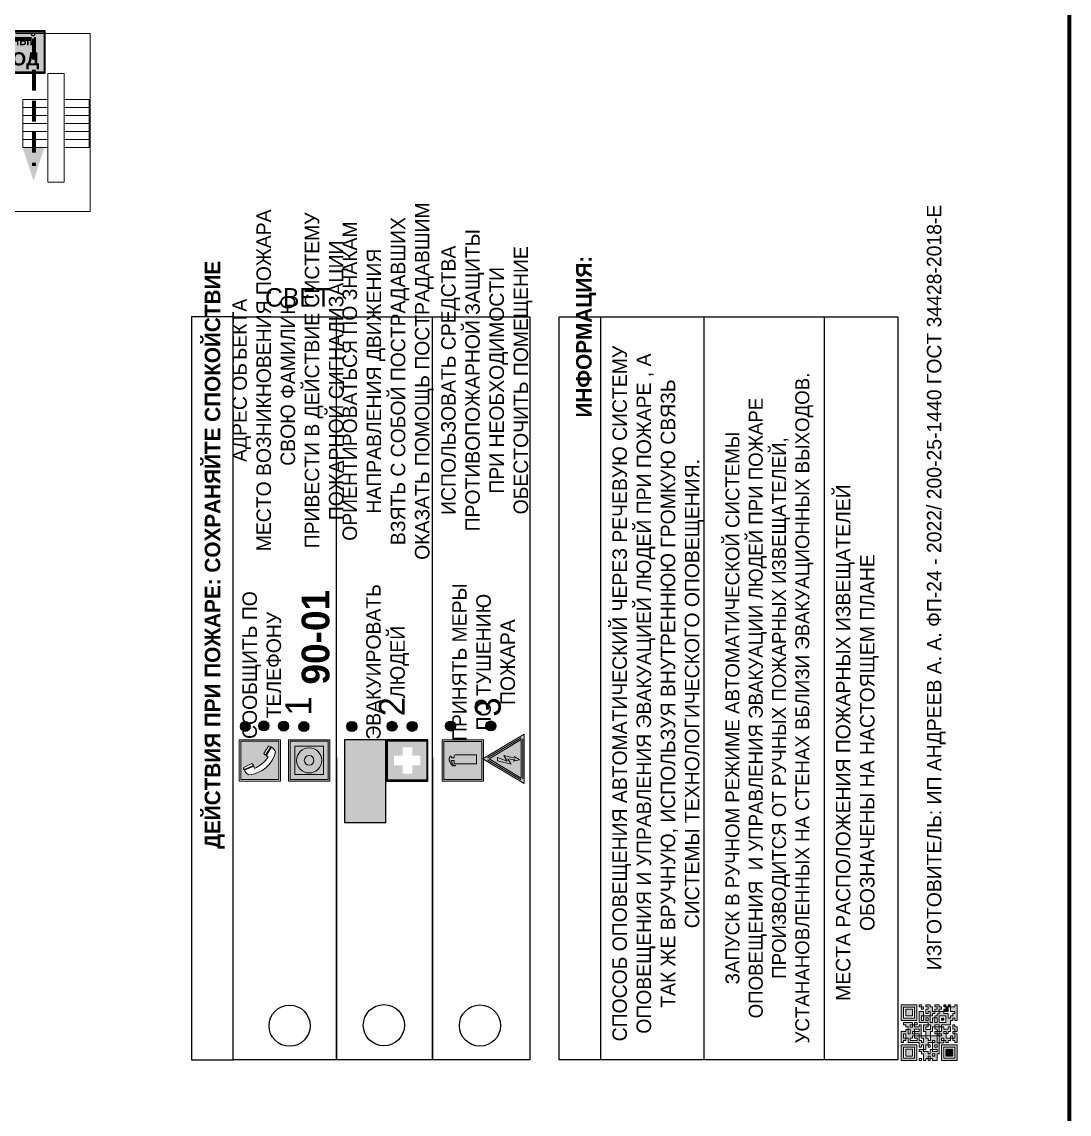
# Model space of a CAD drawing. Header units: millimetres. Extents: x 13114 to 67229, y 22859 to 38520.
# Drawn here: x 22281 to 22483.5, y 31702.8 to 31914.1 of the extents above; entities that cross this region are included whole.
import ezdxf

# ---------------------------------------------------------------- set-up
doc = ezdxf.new("R2010")
doc.units = ezdxf.units.MM
doc.linetypes.add('{ Wide Dash }', pattern=[12, 4, -2, 4, -2])
doc.layers.add('План_Штампы', color=7, linetype='Continuous')
doc.styles.add('обычный', font='arial.ttf')

# ---------------------------------------------------------------- blocks, each defined once
blk = doc.blocks.new('A$C3E6D3DDE')
at = {"lineweight": 5}
h = blk.add_hatch(color=40, dxfattribs=at)
h.paths.add_polyline_path([(24.1, 1.45), (16.46, -11.35), (31.74, -11.35)])
h.paths.add_polyline_path([(24.09, -0.46), (30.03, -10.41), (18.14, -10.41)], flags=16)
h.paths.add_polyline_path([(24.54, -3.08), (23.41, -6.02), (25.13, -5.01), (24.33, -8.5), (24.82, -8.27), (23.79, -9.86), (23.4, -8.04), (23.8, -8.43), (24.04, -6.29), (22.39, -7.25), (23.44, -3.08)], flags=0)
h = blk.add_hatch(color=256, dxfattribs=at)
h.paths.add_polyline_path([(24.37, 0.03, 0.567511), (23.82, 0.03), (17.59, -10.4, 0.582454), (17.86, -10.88), (30.32, -10.88, 0.582149), (30.6, -10.4)])
h.paths.add_polyline_path([(24.09, -0.46), (18.14, -10.41), (30.03, -10.41)], flags=16)
h.paths.add_polyline_path([(24.54, -3.08), (23.41, -6.02), (25.13, -5.01), (24.33, -8.5), (24.82, -8.27), (23.79, -9.86), (23.4, -8.04), (23.8, -8.43), (24.04, -6.29), (22.39, -7.25), (23.44, -3.08)], flags=0)
h = blk.add_hatch(color=40, dxfattribs=at)
h.paths.add_polyline_path([(24.09, -0.46), (18.14, -10.41), (30.03, -10.41)])
h.paths.add_polyline_path([(24.82, -8.27), (23.79, -9.86), (23.4, -8.04), (23.8, -8.43), (24.04, -6.29), (22.39, -7.25), (23.44, -3.08), (24.54, -3.08), (23.41, -6.02), (25.13, -5.01), (24.33, -8.5)], flags=16)
at = {"color": 40, "lineweight": 5}
for p, q in [((16.46, -11.35), (24.1, 1.45)), ((24.1, 1.45), (31.74, -11.35))]:
    blk.add_line(p, q, dxfattribs=at)
at = {"lineweight": 5}
for p, q in [((17.59, -10.4), (23.82, 0.03)), ((24.37, 0.03), (30.6, -10.4)), ((18.14, -10.41), (24.09, -0.46)), ((23.44, -3.08), (22.39, -7.25)), ((23.41, -6.02), (24.54, -3.08)), ((24.54, -3.08), (23.44, -3.08)), ((24.09, -0.46), (30.03, -10.41)), ((22.39, -7.25), (24.04, -6.29)), ((25.13, -5.01), (23.41, -6.02)), ((24.04, -6.29), (23.8, -8.43)), ((24.33, -8.5), (25.13, -5.01)), ((23.8, -8.43), (23.4, -8.04)), ((23.4, -8.04), (23.79, -9.86)), ((23.79, -9.86), (24.82, -8.27)), ((24.82, -8.27), (24.33, -8.5)), ((17.86, -10.88), (30.32, -10.88)), ((18.14, -10.41), (30.03, -10.41))]:
    blk.add_line(p, q, dxfattribs=at)
at = {"color": 50, "lineweight": 5}
blk.add_line((31.74, -11.35), (16.46, -11.35), dxfattribs=at)
blk = doc.blocks.new('A$C456E1F9C')
at = {"lineweight": 5}
h = blk.add_hatch(color=242, dxfattribs=at)
h.paths.add_polyline_path([(0.51, -1.47), (0.51, -13.26), (12.29, -13.26), (12.29, -1.47)])
h.paths.add_polyline_path([(5.42, -4.95, -0.254479), (4.78, -5.4), (3.52, -2.53, -0.209735), (4.23, -2.4)], flags=16)
h.paths.add_polyline_path([(8.53, -8.6), (10.87, -10.17), (10.54, -10.76), (8.03, -9.13, -0.192251)], flags=16)
h.paths.add_polyline_path([(4.61, -5.49, 0.005518), (3.87, -5.72, 0.128647), (7.49, -10.01, 0.00809), (7.83, -9.33), (10.47, -10.97, -0.16736), (8.99, -12.25, -0.327862), (1.95, -3.95, -0.166952), (3.36, -2.62)], flags=16)
at = {"color": 242, "lineweight": 5}
for p, q in [((0, -13.77), (0, -0.97)), ((12.8, -0.97), (0, -0.97)), ((4.61, -5.49), (3.36, -2.62)), ((3.52, -2.53), (4.78, -5.4)), ((4.23, -2.4), (5.42, -4.95)), ((12.8, -13.77), (12.8, -0.97)), ((7.83, -9.33), (10.47, -10.97)), ((8.03, -9.13), (10.54, -10.76)), ((10.81, -10.12), (8.53, -8.6)), ((10.8, -10.3), (10.81, -10.12)), ((10.54, -10.76), (10.8, -10.3)), ((0, -13.77), (12.8, -13.77))]:
    blk.add_line(p, q, dxfattribs=at)
blk.add_lwpolyline([(0.51, -1.47), (12.29, -1.47), (12.29, -13.26), (0.51, -13.26)], close=True, dxfattribs=at)
for centre, radius, start, end in [((4.59, -5.34), 2.99, 114.2845, 152.1974), ((4.02, -3.27), 0.891, 76.3284, 123.7092), ((11.12, -3.31), 9.19, 183.9915, 256.6009), ((14.98, -39.1), 35.17, 107.1487, 108.4135), ((13.86, -0.94), 11.08, 205.5536, 234.8762), ((4.68, -4.59), 0.824, 276.9621, 334.0723), ((-13.31, 0.8), 23.44, 332.5487, 334.4027), ((8.94, -9.5), 0.989, 114.4092, 157.9388), ((7.87, -9.46), 3, 291.9291, 329.9329)]:
    blk.add_arc(centre, radius, start, end, dxfattribs=at)
blk = doc.blocks.new('A$C54414219')
at = {"true_color": 0xffffff}
h = blk.add_hatch(color=7, dxfattribs=at)
h.paths.add_polyline_path([(2.39, -9.45), (2.39, -18.3), (11.23, -18.3), (11.23, -9.45)], flags=0)
h.paths.add_polyline_path([(10.71, -13.87, -1), (2.92, -13.87, -1)], flags=0)
h.paths.add_polyline_path([(8.3, -13.87, -1), (5.33, -13.87, -1)], flags=0)
h.paths.add_polyline_path([(0.41, -7.47), (0.41, -20.27), (13.21, -20.27), (13.21, -7.47)])
h.paths.add_polyline_path([(0.92, -19.77), (12.71, -19.77), (12.71, -7.98), (0.92, -7.98)], flags=16)
h.paths.add_polyline_path([(11.23, -9.45), (11.23, -18.3), (2.39, -18.3), (2.39, -9.45)], flags=0)
at = {"lineweight": 5}
h = blk.add_hatch(color=242, dxfattribs=at)
h.paths.add_polyline_path([(12.71, -7.98), (0.92, -7.98), (0.92, -19.77), (12.71, -19.77)])
h.paths.add_polyline_path([(11.23, -18.3), (2.39, -18.3), (2.39, -9.45), (11.23, -9.45)], flags=16)
h.paths.add_polyline_path([(10.71, -13.87, -1), (2.92, -13.87, -1)], flags=0)
h.paths.add_polyline_path([(8.3, -13.87, -1), (5.33, -13.87, -1)], flags=0)
at = {"true_color": 0xffffff}
h = blk.add_hatch(color=7, dxfattribs=at)
h.paths.add_polyline_path([(2.39, -9.45), (2.39, -18.3), (11.23, -18.3), (11.23, -9.45)])
h.paths.add_polyline_path([(10.71, -13.87, -1), (2.92, -13.87, -1)], flags=16)
h.paths.add_polyline_path([(8.3, -13.87, -1), (5.33, -13.87, -1)], flags=0)
at = {"lineweight": 5}
h = blk.add_hatch(color=242, dxfattribs=at)
h.paths.add_polyline_path([(2.92, -13.87, 1), (10.71, -13.87, 1)])
h.paths.add_polyline_path([(8.3, -13.87, -1), (5.33, -13.87, -1)], flags=16)
at = {"color": 242, "lineweight": 5}
for p, q in [((0.41, -20.27), (0.41, -7.47)), ((0.41, -7.47), (13.21, -7.47)), ((0.41, -7.47), (13.21, -7.47)), ((13.21, -20.27), (13.21, -7.47)), ((0.41, -20.27), (13.21, -20.27))]:
    blk.add_line(p, q, dxfattribs=at)
for points in [[(0.92, -7.98), (12.71, -7.98), (12.71, -19.77), (0.92, -19.77)], [(2.39, -9.45), (11.23, -9.45), (11.23, -18.3), (2.39, -18.3)]]:
    blk.add_lwpolyline(points, close=True, dxfattribs=at)
for radius in [3.89, 1.49]:
    blk.add_circle((6.81, -13.87), radius, dxfattribs=at)
blk = doc.blocks.new('A$C32E8229D')
at = {"true_color": 0xffffff}
blk.add_hatch(color=7, dxfattribs=at).paths.add_polyline_path([(0, 0), (0, -8), (16, -8), (16, 0)])
h = blk.add_hatch(color=126)
h.paths.add_polyline_path([(0.2, -0.2), (15.8, -0.2), (15.8, -7.8), (0.2, -7.8)])
h.paths.add_polyline_path([(13.49, -2.05), (12.08, -2.05), (11.37, -2.63, 0.162397), (11.29, -2.84), (11.29, -3.63), (10.35, -3.63), (10.35, -4.05), (11.68, -4.05), (11.68, -3.48), (12.26, -4.28), (11.29, -5.1), (11.29, -6.78), (11.85, -6.78), (11.85, -5.44), (12.8, -4.64), (12.8, -5.94), (14.46, -5.94), (14.46, -5.39), (13.45, -5.39), (13.45, -3.97), (12.46, -2.59), (13.15, -2.59), (13.69, -3.34), (14.18, -3)], flags=16)
h.paths.add_polyline_path([(10.74, -1.82, 1), (11.8, -1.82, 1)], flags=16)
h.paths.add_polyline_path([(9.39, -3.59), (5.99, -3.59), (6.56, -3.03), (5.91, -3.03), (5.1, -3.83), (5.91, -4.64), (6.56, -4.64), (5.99, -4.09), (9.39, -4.09)], flags=16)
h.paths.add_polyline_path([(4.29, -1.08), (1.72, -1.08), (1.72, -6.6), (4.29, -6.6)], flags=16)
at = {"color": 126}
blk.add_lwpolyline([(16, -8), (0, -8), (0, 0), (16, 0)], close=True, dxfattribs=at)
blk = doc.blocks.new('A$C18900ED3')
h = blk.add_hatch(color=126)
h.paths.add_polyline_path([(-0.18, -0.18), (-7.02, -0.18), (-7.02, -7.02), (-0.18, -7.02)])
h.paths.add_polyline_path([(-5.89, -4.46), (-5.89, -2.77), (-4.46, -2.77), (-4.46, -1.31), (-2.77, -1.31), (-2.77, -2.77), (-1.33, -2.77), (-1.33, -4.46), (-2.77, -4.46), (-2.77, -5.89), (-4.46, -5.89), (-4.46, -4.46)], flags=16)
at = {"color": 126}
for p, q in [((-7.2, 0), (-7.2, -7.2)), ((0, 0), (-7.2, 0)), ((0, -7.2), (0, 0)), ((-7.02, -7.02), (-7.02, -0.18)), ((-7.02, -0.18), (-0.18, -0.18)), ((-0.18, -0.18), (-0.18, -7.02)), ((-7.2, -7.2), (0, -7.2)), ((-0.18, -7.02), (-7.02, -7.02))]:
    blk.add_line(p, q, dxfattribs=at)
blk = doc.blocks.new('A$C3AD82952')
at = {"true_color": 0xf5f5ff}
h = blk.add_hatch(color=7, dxfattribs=at)
h.dxf.hatch_style = 1
h.paths.add_polyline_path([(8.21, 8.73, 0.414214), (7.89, 9.05), (7.22, 9.05), (7.22, 9.92), (7.59, 9.92, 1), (7.57, 10.36), (7.22, 10.36), (7.22, 10.6), (6.43, 10.6), (6.43, 10.36), (6.01, 10.36), (4.74, 9.59), (4.74, 8.69), (4.98, 8.73), (4.98, 9.26), (6.12, 9.91), (6.43, 9.91), (6.43, 9.05), (5.76, 9.05, 0.414214), (5.44, 8.73), (5.44, 2.2), (8.21, 2.2)], flags=0)
h.paths.add_polyline_path([(12.8, 12.8), (0, 12.8), (0, 0), (12.8, 0)])
h.paths.add_polyline_path([(0.51, 12.29), (12.29, 12.29), (12.29, 0.51), (0.51, 0.51)], flags=16)
h.paths.add_polyline_path([(4.74, 9.59), (6.01, 10.36), (6.43, 10.36), (6.43, 10.6), (7.22, 10.6), (7.22, 10.36), (7.59, 10.36, -0.94586), (7.59, 9.92), (7.22, 9.92), (7.22, 9.05), (7.89, 9.05, -0.414214), (8.21, 8.73), (8.21, 2.2), (5.44, 2.2), (5.44, 8.73, -0.414214), (5.76, 9.05), (6.43, 9.05), (6.43, 9.91), (6.12, 9.91), (4.98, 9.26), (4.98, 8.73), (4.74, 8.69)], flags=0)
h = blk.add_hatch(color=242)
h.dxf.hatch_style = 1
h.paths.add_polyline_path([(12.29, 12.29), (0.51, 12.29), (0.51, 0.51), (12.29, 0.51)])
h.paths.add_polyline_path([(4.74, 8.69), (4.74, 9.59), (6.01, 10.36), (6.43, 10.36), (6.43, 10.6), (7.22, 10.6), (7.22, 10.36), (7.59, 10.36, -0.94586), (7.59, 9.92), (7.22, 9.92), (7.22, 9.05), (7.89, 9.05, -0.414214), (8.21, 8.73), (8.21, 2.2), (5.44, 2.2), (5.44, 8.73, -0.414214), (5.76, 9.05), (6.43, 9.05), (6.43, 9.91), (6.12, 9.91), (4.98, 9.26), (4.98, 8.73)], flags=16)
h = blk.add_hatch(color=7, dxfattribs=at)
h.dxf.hatch_style = 1
h.paths.add_polyline_path([(8.21, 8.73, 0.414214), (7.89, 9.05), (7.22, 9.05), (7.22, 9.92), (7.59, 9.92, 1), (7.57, 10.36), (7.22, 10.36), (7.22, 10.6), (6.43, 10.6), (6.43, 10.36), (6.01, 10.36), (4.74, 9.59), (4.74, 8.69), (4.98, 8.73), (4.98, 9.26), (6.12, 9.91), (6.43, 9.91), (6.43, 9.05), (5.76, 9.05, 0.414214), (5.44, 8.73), (5.44, 2.2), (8.21, 2.2)])
at = {"color": 242, "lineweight": 5}
for p, q in [((0, 0), (0, 12.8)), ((0, 12.8), (12.8, 12.8)), ((6.01, 10.36), (4.74, 9.59)), ((6.01, 10.36), (6.43, 10.36)), ((7.22, 10.6), (6.43, 10.6)), ((6.43, 10.6), (6.43, 10.36)), ((7.22, 10.36), (7.22, 10.6)), ((7.59, 10.36), (7.22, 10.36)), ((12.8, 0), (12.8, 12.8)), ((4.74, 9.59), (4.74, 8.69)), ((4.74, 8.69), (4.98, 8.73)), ((4.98, 9.26), (6.12, 9.91)), ((4.98, 8.73), (4.98, 9.26)), ((5.44, 2.2), (5.44, 8.73)), ((5.76, 9.05), (6.43, 9.05)), ((6.12, 9.91), (6.43, 9.91)), ((6.43, 9.91), (6.43, 9.05)), ((7.22, 9.05), (7.22, 9.92)), ((7.59, 9.92), (7.22, 9.92)), ((7.89, 9.05), (7.22, 9.05)), ((8.21, 2.2), (8.21, 8.73)), ((0, 0), (12.8, 0)), ((5.44, 2.2), (8.21, 2.2))]:
    blk.add_line(p, q, dxfattribs=at)
blk.add_lwpolyline([(0.51, 12.29), (12.29, 12.29), (12.29, 0.51), (0.51, 0.51)], close=True, dxfattribs=at)
for centre, radius, start, end in [((7.58, 10.14), 0.223, 273.1875, 86.8125), ((5.76, 8.73), 0.32, 90, 180), ((7.89, 8.73), 0.32, 0, 90)]:
    blk.add_arc(centre, radius, start, end, dxfattribs=at)
blk = doc.blocks.new('QR')
at = {"lineweight": 0}
h = blk.add_hatch(color=256, dxfattribs=at)
h.dxf.hatch_style = 1
h.paths.add_polyline_path([(9241.16, 2687.38), (9242.01, 2687.38), (9242.01, 2687.83), (9241.59, 2687.83), (9241.59, 2688.68), (9239.45, 2688.68), (9239.45, 2688.25), (9239.86, 2688.25), (9239.86, 2687.83), (9240.29, 2687.83), (9240.29, 2688.25), (9241.16, 2688.25), (9241.16, 2687.83), (9240.29, 2687.83), (9240.29, 2687.38), (9239.45, 2687.38), (9239.45, 2685.22), (9238.57, 2685.22), (9238.57, 2684.8), (9239.02, 2684.8), (9239.02, 2684.37), (9238.13, 2684.37), (9238.13, 2683.92), (9239.02, 2683.92), (9239.02, 2683.5), (9239.44, 2683.5), (9239.44, 2682.64), (9239.87, 2682.64), (9239.87, 2682.18), (9239.44, 2682.18), (9239.44, 2682.64), (9238.13, 2682.64), (9238.13, 2681.76), (9237.71, 2681.76), (9237.71, 2682.64), (9238.13, 2682.64), (9238.13, 2683.07), (9237.27, 2683.07), (9237.27, 2683.51), (9237.71, 2683.51), (9237.71, 2684.37), (9238.13, 2684.37), (9238.13, 2685.22), (9237.71, 2685.22), (9237.71, 2684.8), (9237.28, 2684.8), (9237.28, 2684.38), (9235.98, 2684.38), (9235.98, 2683.92), (9236.4, 2683.92), (9236.4, 2683.49), (9236.84, 2683.49), (9236.84, 2683.07), (9236.4, 2683.07), (9236.4, 2682.64), (9235.98, 2682.64), (9235.98, 2681.76), (9237.29, 2681.76), (9237.29, 2681.33), (9239.43, 2681.33), (9239.43, 2681.76), (9240.74, 2681.76), (9240.74, 2683.05), (9239.87, 2683.05), (9239.87, 2683.5), (9240.29, 2683.5), (9240.29, 2683.91), (9240.74, 2683.91), (9240.74, 2684.81), (9240.29, 2684.81), (9240.29, 2684.79), (9240.29, 2684.37), (9239.45, 2684.37), (9239.45, 2684.8), (9239.87, 2684.8), (9239.87, 2685.21), (9240.74, 2685.21), (9240.74, 2686.1), (9240.29, 2686.1), (9240.29, 2685.64), (9239.86, 2685.64), (9239.86, 2686.95), (9240.29, 2686.95), (9240.29, 2686.52), (9240.74, 2686.52), (9240.74, 2686.1), (9241.16, 2686.1), (9241.16, 2686.53), (9241.59, 2686.53), (9241.59, 2686.1), (9242.02, 2686.1), (9242.02, 2685.21), (9241.59, 2685.21), (9241.59, 2686.1), (9241.16, 2686.1), (9241.16, 2685.21), (9240.74, 2685.21), (9240.74, 2684.81), (9242.89, 2684.81), (9242.89, 2685.22), (9242.47, 2685.22), (9242.47, 2686.11), (9242.89, 2686.11), (9242.89, 2686.52), (9242.46, 2686.52), (9242.46, 2686.95), (9242.89, 2686.95), (9242.89, 2686.52), (9243.32, 2686.52), (9243.32, 2688.26), (9242.9, 2688.26), (9242.9, 2687.83), (9242.47, 2687.83), (9242.47, 2687.38), (9242.01, 2687.38), (9242.01, 2686.94), (9241.16, 2686.94)])
h.paths.add_polyline_path([(9239.02, 2682.18), (9239.02, 2681.76), (9238.54, 2681.76), (9238.54, 2682.18)], flags=16)
h.paths.add_polyline_path([(9237.27, 2682.65), (9237.27, 2682.19), (9236.83, 2682.19), (9236.83, 2682.65)], flags=16)
h = blk.add_hatch(color=256, dxfattribs=at)
h.dxf.hatch_style = 1
h.paths.add_polyline_path([(9238.15, 2687.83), (9236.83, 2687.83), (9236.83, 2686.52), (9238.15, 2686.52)], flags=0)
h.paths.add_polyline_path([(9239.01, 2685.65), (9239.01, 2688.68), (9235.98, 2688.68), (9235.98, 2685.65)])
h.paths.add_polyline_path([(9236.41, 2686.1), (9236.41, 2688.26), (9238.56, 2688.26), (9238.56, 2686.1)], flags=16)
h.paths.add_polyline_path([(9236.83, 2686.52), (9236.83, 2687.83), (9238.15, 2687.83), (9238.15, 2686.52)], flags=0)
h = blk.add_hatch(color=256, dxfattribs=at)
h.dxf.hatch_style = 1
h.paths.add_polyline_path([(9238.15, 2686.52), (9238.15, 2687.83), (9236.83, 2687.83), (9236.83, 2686.52)])
h.paths.add_polyline_path([(9245.91, 2686.52), (9245.91, 2687.83), (9244.59, 2687.83), (9244.59, 2686.52)], flags=0)
h.paths.add_polyline_path([(9246.77, 2685.65), (9246.77, 2688.68), (9243.74, 2688.68), (9243.74, 2685.65)])
h.paths.add_polyline_path([(9244.17, 2686.1), (9244.17, 2688.26), (9246.32, 2688.26), (9246.32, 2686.1)], flags=16)
h.paths.add_polyline_path([(9244.59, 2686.52), (9244.59, 2687.83), (9245.91, 2687.83), (9245.91, 2686.52)], flags=0)
h = blk.add_hatch(color=256, dxfattribs=at)
h.dxf.hatch_style = 1
h.paths.add_polyline_path([(9240.75, 2681.76), (9240.75, 2681.35), (9241.17, 2681.35), (9241.17, 2681.76)])
h.paths.add_polyline_path([(9241.6, 2682.18), (9241.17, 2682.18), (9241.17, 2681.76), (9241.6, 2681.76)])
h.paths.add_polyline_path([(9242.47, 2681.34), (9242.47, 2682.19), (9242.02, 2682.19), (9242.02, 2681.76), (9241.6, 2681.76), (9241.6, 2681.34)])
h.paths.add_polyline_path([(9239.87, 2678.3), (9239.44, 2678.3), (9239.44, 2677.89), (9241.17, 2677.89), (9241.17, 2678.3), (9240.28, 2678.3), (9240.28, 2678.73), (9239.87, 2678.73)])
h.paths.add_polyline_path([(9240.75, 2678.73), (9240.75, 2679.19), (9240.28, 2679.19), (9240.28, 2678.73)])
h.paths.add_polyline_path([(9241.6, 2678.73), (9241.17, 2678.73), (9241.17, 2678.3), (9241.6, 2678.3)])
h.paths.add_polyline_path([(9242.02, 2678.3), (9241.6, 2678.3), (9241.6, 2677.89), (9242.48, 2677.89), (9242.48, 2678.31), (9242.9, 2678.31), (9242.9, 2678.73), (9242.02, 2678.73)])
h.paths.add_polyline_path([(9246.36, 2684.37), (9246.36, 2684.79), (9245.93, 2684.79), (9245.93, 2684.37)])
h.paths.add_polyline_path([(9246.78, 2685.2), (9246.36, 2685.2), (9246.36, 2684.79), (9246.78, 2684.79)])
h.paths.add_polyline_path([(9245.91, 2687.83), (9244.59, 2687.83), (9244.59, 2686.52), (9245.91, 2686.52)])
h = blk.add_hatch(color=256, dxfattribs=at)
h.dxf.hatch_style = 1
h.paths.add_polyline_path([(9243.32, 2686.11), (9242.89, 2686.11), (9242.89, 2685.64), (9243.32, 2685.64)])
h.paths.add_polyline_path([(9239.02, 2683.07), (9239.02, 2683.5), (9238.56, 2683.5), (9238.56, 2683.07)])
h.paths.add_polyline_path([(9236.4, 2684.8), (9236.4, 2685.22), (9235.98, 2685.22), (9235.98, 2684.8)])
h.paths.add_polyline_path([(9236.4, 2683.07), (9236.4, 2683.49), (9235.98, 2683.49), (9235.98, 2683.07)])
h = blk.add_hatch(color=256, dxfattribs=at)
h.dxf.hatch_style = 1
h.paths.add_polyline_path([(9243.32, 2682.64), (9243.32, 2683.07), (9244.62, 2683.07), (9244.62, 2684.37), (9243.74, 2684.37), (9243.74, 2684.8), (9244.62, 2684.8), (9244.62, 2684.37), (9245.48, 2684.37), (9245.48, 2685.22), (9243.32, 2685.22), (9243.32, 2683.5), (9242.89, 2683.5), (9242.89, 2683.06), (9242.01, 2683.06), (9242.01, 2683.91), (9242.47, 2683.91), (9242.47, 2683.5), (9242.89, 2683.5), (9242.89, 2684.38), (9241.59, 2684.38), (9241.59, 2683.91), (9240.74, 2683.91), (9240.74, 2683.05), (9241.59, 2683.05), (9241.59, 2682.64), (9242.47, 2682.64), (9242.47, 2682.19), (9242.91, 2682.19), (9242.91, 2681.34), (9242.48, 2681.34), (9242.48, 2680.91), (9242.91, 2680.91), (9242.91, 2679.17), (9243.75, 2679.17), (9243.75, 2678.73), (9244.2, 2678.73), (9244.2, 2678.3), (9243.75, 2678.3), (9243.75, 2677.88), (9246.78, 2677.88), (9246.78, 2678.3), (9246.35, 2678.3), (9246.35, 2679.19), (9245.48, 2679.19), (9245.48, 2678.31), (9245.05, 2678.31), (9245.05, 2678.73), (9244.62, 2678.73), (9244.62, 2679.19), (9244.2, 2679.19), (9244.2, 2679.61), (9245.05, 2679.61), (9245.05, 2680.46), (9245.48, 2680.46), (9245.48, 2681.34), (9245.04, 2681.34), (9245.04, 2681.76), (9244.63, 2681.76), (9244.63, 2682.19), (9244.21, 2682.19), (9244.21, 2681.76), (9243.32, 2681.76), (9243.32, 2682.19), (9244.21, 2682.19), (9244.21, 2682.64)])
h.paths.add_polyline_path([(9243.75, 2683.49), (9243.75, 2683.92), (9244.21, 2683.92), (9244.21, 2683.49)], flags=16)
h.paths.add_polyline_path([(9243.32, 2681.34), (9244.63, 2681.34), (9244.63, 2680.04), (9243.32, 2680.04)], flags=16)
h.paths.add_polyline_path([(9243.76, 2680.89), (9244.18, 2680.89), (9244.18, 2680.48), (9243.76, 2680.48)], flags=0)
h = blk.add_hatch(color=256, dxfattribs=at)
h.dxf.hatch_style = 1
h.paths.add_polyline_path([(9246.36, 2683.07), (9246.78, 2683.07), (9246.78, 2683.92), (9246.36, 2683.92), (9246.36, 2683.49), (9245.92, 2683.49), (9245.92, 2683.92), (9245.06, 2683.92), (9245.06, 2683.49), (9245.48, 2683.49), (9245.48, 2683.07), (9244.62, 2683.07), (9244.62, 2682.65), (9245.05, 2682.65), (9245.05, 2682.18), (9245.48, 2682.18), (9245.48, 2682.65), (9246.36, 2682.65)])
h.paths.add_polyline_path([(9246.78, 2682.18), (9246.36, 2682.18), (9246.36, 2681.75), (9245.92, 2681.75), (9245.92, 2682.18), (9245.48, 2682.18), (9245.48, 2681.34), (9245.48, 2681.34), (9245.94, 2681.34), (9245.94, 2680.91), (9246.36, 2680.91), (9246.36, 2681.34), (9246.78, 2681.34)])
h = blk.add_hatch(color=256, dxfattribs=at)
h.dxf.hatch_style = 1
h.paths.add_polyline_path([(9242.02, 2680.46), (9242.48, 2680.46), (9242.48, 2680.91), (9241.58, 2680.91), (9241.58, 2681.35), (9241.17, 2681.35), (9241.17, 2680.91), (9240.75, 2680.91), (9240.75, 2681.33), (9239.43, 2681.33), (9239.43, 2680.46), (9239.86, 2680.46), (9239.86, 2680.92), (9240.3, 2680.92), (9240.3, 2680.46), (9239.86, 2680.46), (9239.86, 2680.04), (9239.44, 2680.04), (9239.44, 2679.62), (9239.86, 2679.62), (9239.86, 2679.19), (9240.29, 2679.19), (9240.29, 2680.03), (9241.18, 2680.03), (9241.18, 2680.47), (9241.6, 2680.47), (9241.6, 2680.03), (9241.18, 2680.03), (9241.18, 2679.61), (9241.6, 2679.61), (9241.6, 2679.19), (9242.47, 2679.19), (9242.47, 2679.6), (9242.02, 2679.6)])
h = blk.add_hatch(color=256, dxfattribs=at)
h.dxf.hatch_style = 1
h.paths.add_polyline_path([(9235.98, 2680.9), (9235.98, 2677.86), (9239.02, 2677.86), (9239.02, 2680.9)])
h.paths.add_polyline_path([(9238.57, 2680.48), (9238.57, 2678.32), (9236.41, 2678.32), (9236.41, 2680.48)], flags=16)
h.paths.add_polyline_path([(9238.15, 2680.05), (9238.15, 2678.74), (9236.83, 2678.74), (9236.83, 2680.05)], flags=0)
h = blk.add_hatch(color=256, dxfattribs=at)
h.dxf.hatch_style = 1
h.paths.add_polyline_path([(9238.15, 2680.05), (9236.83, 2680.05), (9236.83, 2678.74), (9238.15, 2678.74)])
h = blk.add_hatch(color=256, dxfattribs=at)
h.dxf.hatch_style = 1
h.paths.add_polyline_path([(9244.18, 2680.48), (9244.18, 2680.89), (9243.76, 2680.89), (9243.76, 2680.48)])
h = blk.add_hatch(color=256, dxfattribs=at)
h.dxf.hatch_style = 1
h.paths.add_polyline_path([(9245.93, 2680.04), (9245.93, 2680.46), (9245.48, 2680.46), (9245.48, 2679.62), (9246.35, 2679.62), (9246.35, 2680.04)])
h.paths.add_polyline_path([(9246.78, 2680.04), (9246.78, 2680.46), (9246.35, 2680.46), (9246.35, 2680.04)])
h.paths.add_polyline_path([(9246.78, 2679.18), (9246.78, 2679.62), (9246.35, 2679.62), (9246.35, 2679.18)])
for points in [[(9237.71, 2685.22), (9238.13, 2685.22), (9238.13, 2684.37), (9237.71, 2684.37), (9237.71, 2683.51), (9237.27, 2683.51), (9237.27, 2683.07), (9238.13, 2683.07), (9238.13, 2682.64), (9237.71, 2682.64), (9237.71, 2681.76), (9238.13, 2681.76), (9238.13, 2682.64), (9239.44, 2682.64), (9239.44, 2683.5), (9239.02, 2683.5), (9239.02, 2683.07), (9238.56, 2683.07), (9238.56, 2683.5), (9239.02, 2683.5), (9239.02, 2683.92), (9238.13, 2683.92), (9238.13, 2684.37), (9239.02, 2684.37), (9239.02, 2684.8), (9238.57, 2684.8), (9238.57, 2685.22), (9239.45, 2685.22), (9239.45, 2687.38), (9240.29, 2687.38), (9240.29, 2687.83), (9239.86, 2687.83), (9239.86, 2688.25), (9239.45, 2688.25), (9239.45, 2688.68), (9241.59, 2688.68), (9241.59, 2687.83), (9242.01, 2687.83), (9242.01, 2687.38), (9242.47, 2687.38), (9242.47, 2687.83), (9242.9, 2687.83), (9242.9, 2688.26), (9243.32, 2688.26), (9243.32, 2686.52), (9242.89, 2686.52), (9242.89, 2686.11), (9243.32, 2686.11), (9243.32, 2685.64), (9242.89, 2685.64), (9242.89, 2686.11), (9242.47, 2686.11), (9242.47, 2685.22), (9242.89, 2685.22), (9242.89, 2684.81), (9240.74, 2684.81), (9240.74, 2683.91), (9241.59, 2683.91), (9241.59, 2684.38), (9242.89, 2684.38), (9242.89, 2683.5), (9242.47, 2683.5), (9242.47, 2683.91), (9242.01, 2683.91), (9242.01, 2683.06), (9242.89, 2683.06), (9242.89, 2683.5), (9243.32, 2683.5), (9243.32, 2685.22), (9245.48, 2685.22), (9245.48, 2684.37), (9244.62, 2684.37), (9244.62, 2683.07), (9245.48, 2683.07), (9245.48, 2683.49), (9245.06, 2683.49), (9245.06, 2683.92), (9245.92, 2683.92), (9245.92, 2683.49), (9246.36, 2683.49), (9246.36, 2683.92), (9246.78, 2683.92), (9246.78, 2683.07), (9246.36, 2683.07), (9246.36, 2682.65), (9245.48, 2682.65), (9245.48, 2682.18), (9245.92, 2682.18), (9245.92, 2681.75), (9246.36, 2681.75), (9246.36, 2682.18), (9246.78, 2682.18), (9246.78, 2681.34), (9246.36, 2681.34), (9246.36, 2680.91), (9245.94, 2680.91), (9245.94, 2681.34), (9245.48, 2681.34), (9245.48, 2680.46), (9245.93, 2680.46), (9245.93, 2680.04), (9246.35, 2680.04), (9246.35, 2680.46), (9246.78, 2680.46), (9246.78, 2680.04), (9246.78, 2680.04), (9246.35, 2680.04), (9246.35, 2679.62), (9246.78, 2679.62), (9246.78, 2679.18), (9246.35, 2679.18), (9246.35, 2678.3), (9246.78, 2678.3), (9246.78, 2677.88), (9243.75, 2677.88), (9243.75, 2678.3), (9244.2, 2678.3), (9244.2, 2678.73), (9243.75, 2678.73), (9243.75, 2679.17), (9242.91, 2679.17), (9242.91, 2680.91), (9242.48, 2680.91), (9242.48, 2680.46), (9242.02, 2680.46), (9242.02, 2679.6), (9242.47, 2679.6), (9242.47, 2679.19), (9241.6, 2679.19), (9241.6, 2679.61), (9241.18, 2679.61), (9241.18, 2680.03), (9240.29, 2680.03), (9240.29, 2679.19), (9240.75, 2679.19), (9240.75, 2678.73), (9240.28, 2678.73), (9240.28, 2678.3), (9241.17, 2678.3), (9241.17, 2678.73), (9241.6, 2678.73), (9241.6, 2678.3), (9242.02, 2678.3), (9242.02, 2678.73), (9242.9, 2678.73), (9242.9, 2678.31), (9242.48, 2678.31), (9242.48, 2677.89), (9241.6, 2677.89), (9241.6, 2678.3), (9241.17, 2678.3), (9241.17, 2677.89), (9239.44, 2677.89), (9239.44, 2678.3), (9239.87, 2678.3), (9239.87, 2678.73), (9240.28, 2678.73), (9240.28, 2679.19), (9240.29, 2679.19), (9239.86, 2679.19), (9239.86, 2679.62), (9239.44, 2679.62), (9239.44, 2680.04), (9239.86, 2680.04), (9239.86, 2680.46), (9239.43, 2680.46), (9239.43, 2681.33), (9237.29, 2681.33), (9237.29, 2681.76), (9235.98, 2681.76), (9235.98, 2682.64), (9236.4, 2682.64), (9236.4, 2683.07), (9235.98, 2683.07), (9235.98, 2683.49), (9236.4, 2683.49), (9236.4, 2683.92), (9235.98, 2683.92), (9235.98, 2684.38), (9237.28, 2684.38), (9237.28, 2684.8), (9237.71, 2684.8), (9237.71, 2685.22), (9237.92, 2685.22)], [(9240.74, 2686.1), (9240.74, 2686.52), (9240.29, 2686.52), (9240.29, 2686.95), (9239.86, 2686.95), (9239.86, 2685.64), (9240.29, 2685.64), (9240.29, 2686.1), (9240.74, 2686.1), (9240.74, 2686.52)], [(9240.74, 2685.21), (9239.87, 2685.21), (9239.87, 2684.8), (9239.45, 2684.8), (9239.45, 2684.37), (9240.29, 2684.37), (9240.29, 2684.79), (9240.29, 2684.81), (9240.74, 2684.81), (9240.74, 2685.21), (9239.87, 2685.21)], [(9240.74, 2683.91), (9240.29, 2683.91), (9240.29, 2683.5), (9239.87, 2683.5), (9239.87, 2683.05), (9240.74, 2683.05), (9240.74, 2683.91)], [(9244.62, 2684.37), (9244.62, 2684.8), (9243.74, 2684.8), (9243.74, 2684.37), (9244.62, 2684.37)], [(9240.74, 2683.05), (9240.74, 2681.76), (9239.43, 2681.76), (9239.43, 2681.33), (9240.75, 2681.33), (9240.75, 2681.35), (9240.75, 2680.91), (9241.17, 2680.91), (9241.17, 2681.35), (9241.58, 2681.35), (9241.58, 2680.91), (9242.48, 2680.91), (9242.48, 2681.34), (9242.91, 2681.34), (9242.91, 2682.19), (9242.47, 2682.19), (9242.47, 2682.64), (9241.59, 2682.64), (9241.59, 2683.05), (9240.74, 2683.05)], [(9241.6, 2681.76), (9242.02, 2681.76), (9242.02, 2682.19), (9242.47, 2682.19), (9242.47, 2681.34), (9241.6, 2681.34), (9241.6, 2681.76)], [(9244.62, 2683.07), (9243.32, 2683.07), (9243.32, 2682.64), (9244.21, 2682.64), (9244.21, 2682.19), (9243.32, 2682.19), (9243.32, 2681.76), (9244.21, 2681.76), (9244.21, 2682.19), (9244.63, 2682.19), (9244.63, 2681.76), (9245.04, 2681.76), (9245.04, 2681.34), (9245.48, 2681.34)], [(9245.48, 2682.18), (9245.05, 2682.18), (9245.05, 2682.65), (9244.62, 2682.65), (9244.62, 2683.07)], [(9245.48, 2682.18), (9245.48, 2681.34)], [(9239.86, 2680.46), (9239.86, 2680.92), (9240.3, 2680.92), (9240.3, 2680.46), (9239.86, 2680.46)], [(9245.48, 2680.46), (9245.05, 2680.46), (9245.05, 2679.61), (9244.2, 2679.61), (9244.2, 2679.19), (9244.62, 2679.19), (9244.62, 2678.73), (9245.05, 2678.73), (9245.05, 2678.31), (9245.48, 2678.31), (9245.48, 2679.19), (9246.35, 2679.19), (9246.35, 2679.07)], [(9246.35, 2679.62), (9245.48, 2679.62), (9245.48, 2680.46)], [(9245.48, 2680.46), (9245.48, 2679.62), (9246.35, 2679.62), (9246.35, 2680.04), (9245.93, 2680.04), (9245.93, 2680.46), (9245.48, 2680.46), (9245.48, 2679.62)], [(9246.35, 2679.62), (9246.35, 2679.18)]]:
    blk.add_lwpolyline(points, dxfattribs=at)
for points in [[(9235.98, 2685.65), (9239.01, 2685.65), (9239.01, 2688.68), (9235.98, 2688.68)], [(9236.41, 2688.26), (9238.56, 2688.26), (9238.56, 2686.1), (9236.41, 2686.1)], [(9236.83, 2687.83), (9238.15, 2687.83), (9238.15, 2686.52), (9236.83, 2686.52)], [(9240.29, 2687.83), (9241.16, 2687.83), (9241.16, 2688.25), (9240.29, 2688.25)], [(9240.29, 2688.25), (9241.16, 2688.25), (9241.16, 2687.83), (9240.29, 2687.83)], [(9243.74, 2685.65), (9246.77, 2685.65), (9246.77, 2688.68), (9243.74, 2688.68)], [(9244.17, 2688.26), (9246.32, 2688.26), (9246.32, 2686.1), (9244.17, 2686.1)], [(9244.59, 2687.83), (9245.91, 2687.83), (9245.91, 2686.52), (9244.59, 2686.52)], [(9241.16, 2686.1), (9240.74, 2686.1), (9240.74, 2685.21), (9241.16, 2685.21)], [(9242.01, 2687.38), (9241.16, 2687.38), (9241.16, 2686.94), (9242.01, 2686.94)], [(9241.16, 2687.38), (9242.01, 2687.38), (9242.01, 2686.94), (9241.16, 2686.94)], [(9241.16, 2686.53), (9241.59, 2686.53), (9241.59, 2686.1), (9241.16, 2686.1)], [(9241.59, 2686.1), (9242.02, 2686.1), (9242.02, 2685.21), (9241.59, 2685.21)], [(9242.89, 2686.52), (9242.46, 2686.52), (9242.46, 2686.95), (9242.89, 2686.95)], [(9235.98, 2684.8), (9236.4, 2684.8), (9236.4, 2685.22), (9235.98, 2685.22)], [(9236.4, 2683.07), (9236.84, 2683.07), (9236.84, 2683.49), (9236.4, 2683.49)], [(9243.75, 2683.92), (9244.21, 2683.92), (9244.21, 2683.49), (9243.75, 2683.49)], [(9245.93, 2684.79), (9246.36, 2684.79), (9246.36, 2684.37), (9245.93, 2684.37)], [(9246.36, 2685.2), (9246.78, 2685.2), (9246.78, 2684.79), (9246.36, 2684.79)], [(9236.83, 2682.19), (9237.27, 2682.19), (9237.27, 2682.65), (9236.83, 2682.65)], [(9238.54, 2682.18), (9239.02, 2682.18), (9239.02, 2681.76), (9238.54, 2681.76)], [(9239.44, 2682.64), (9239.87, 2682.64), (9239.87, 2682.18), (9239.44, 2682.18)], [(9240.75, 2681.76), (9241.17, 2681.76), (9241.17, 2681.35), (9240.75, 2681.35)], [(9241.17, 2682.18), (9241.6, 2682.18), (9241.6, 2681.76), (9241.17, 2681.76)], [(9243.32, 2680.04), (9244.63, 2680.04), (9244.63, 2681.34), (9243.32, 2681.34)], [(9235.98, 2677.86), (9239.02, 2677.86), (9239.02, 2680.9), (9235.98, 2680.9)], [(9236.41, 2680.48), (9238.57, 2680.48), (9238.57, 2678.32), (9236.41, 2678.32)], [(9236.83, 2680.05), (9238.15, 2680.05), (9238.15, 2678.74), (9236.83, 2678.74)], [(9241.18, 2680.03), (9241.6, 2680.03), (9241.6, 2680.47), (9241.18, 2680.47)], [(9243.76, 2680.89), (9244.18, 2680.89), (9244.18, 2680.48), (9243.76, 2680.48)]]:
    blk.add_lwpolyline(points, close=True, dxfattribs=at)
blk = doc.blocks.new('A$C41C009D9')
at = {"true_color": 0xffffff}
blk.add_hatch(color=7, dxfattribs=at).paths.add_polyline_path([(0, 8), (-16, 8), (-16, 0), (0, 0)])
h = blk.add_hatch(color=126)
h.dxf.hatch_style = 1
h.paths.add_polyline_path([(-15.8, 7.8), (-15.8, 0.2), (-0.2, 0.2), (-0.2, 7.8)])
at = {"color": 126}
for points in [[(-16, 0), (0, 0), (0, 8), (-16, 8)], [(-16, 0), (0, 0), (0, 8), (-16, 8)], [(-15.8, 7.8), (-0.2, 7.8), (-0.2, 0.2), (-15.8, 0.2)]]:
    blk.add_lwpolyline(points, close=True, dxfattribs=at)
at = {"color": 7, "true_color": 0xffffff, "insert": (-15.8, 7.3), "char_height": 2.5, "width": 15.5999, "attachment_point": 1, "style": 'обычный'}
blk.add_mtext('\\pi1.6133;{\\fArial|b1|i0|c204|p34;\\H0.8x;\\W0.8;аварийный\\H1.25x;\\W1;\\P\\pi1.2327;ВЫХОД}', dxfattribs=at)

msp = doc.modelspace()

# ---------------------------------------------------------------- hatches: boundary and pattern name
at = {"lineweight": 0}
h = msp.add_hatch(color=256, dxfattribs=at)
h.dxf.hatch_style = 1
h.paths.add_polyline_path([(22324.21, 31776.85, 1), (22324.21, 31778.78, 1)])
h = msp.add_hatch(color=256, dxfattribs=at)
h.dxf.hatch_style = 1
h.paths.add_polyline_path([(22327.79, 31776.95, 1), (22327.79, 31778.89, 1)])
h = msp.add_hatch(color=256, dxfattribs=at)
h.dxf.hatch_style = 1
h.paths.add_polyline_path([(22331.6, 31776.92, 1), (22331.6, 31778.85, 1)])
h = msp.add_hatch(color=256, dxfattribs=at)
h.dxf.hatch_style = 1
h.paths.add_polyline_path([(22335.53, 31776.83, 1), (22335.53, 31778.77, 1)])
h = msp.add_hatch(color=256, dxfattribs=at)
h.dxf.hatch_style = 1
h.paths.add_polyline_path([(22344.8, 31776.85, 1), (22344.8, 31778.78, 1)])
h = msp.add_hatch(color=256, dxfattribs=at)
h.dxf.hatch_style = 1
h.paths.add_polyline_path([(22352.58, 31776.89, 1), (22352.58, 31778.82, 1)])
h = msp.add_hatch(color=256, dxfattribs=at)
h.dxf.hatch_style = 1
h.paths.add_polyline_path([(22356.48, 31776.88, 1), (22356.48, 31778.81, 1)])
h = msp.add_hatch(color=256, dxfattribs=at)
h.dxf.hatch_style = 1
h.paths.add_polyline_path([(22363.9, 31776.94, 1), (22363.9, 31778.87, 1)])
h = msp.add_hatch(color=256, dxfattribs=at)
h.dxf.hatch_style = 1
h.paths.add_polyline_path([(22371.67, 31776.94, 1), (22371.67, 31778.87, 1)])

# ---------------------------------------------------------------- linework, layer by layer
at = {"color": 1, "lineweight": 100}
msp.add_lwpolyline([(21883.53, 32082.37), (22483.53, 32082.37), (22483.53, 31687.37), (21883.53, 31687.37)], close=True, dxfattribs=at)
at = {"lineweight": 0}
for points in [[(22279.82, 31911.85), (22294.18, 31911.85), (22294.18, 31877.41), (22279.6, 31877.41)], [(22286.01, 31889.8), (22286.01, 31883.13), (22289.16, 31883.13), (22289.16, 31904.1), (22286.01, 31904.1), (22286.01, 31897.54)]]:
    msp.add_lwpolyline(points, dxfattribs=at)
at = {"color": 126, "linetype": '{ Wide Dash }', "lineweight": 100, "true_color": 0x008754}
msp.add_lwpolyline([(22248.73, 31910.85), (22283.33, 31910.85), (22283.33, 31886.24)], dxfattribs=at)
at = {"lineweight": 0}
for points in [[(22281.16, 31897.54), (22286.01, 31897.54), (22286.01, 31899.09), (22281.16, 31899.09)], [(22289.16, 31897.54), (22294.02, 31897.54), (22294.02, 31899.09), (22289.16, 31899.09)], [(22281.16, 31895.99), (22286.01, 31895.99), (22286.01, 31897.54), (22281.16, 31897.54)], [(22289.16, 31895.99), (22294.02, 31895.99), (22294.02, 31897.54), (22289.16, 31897.54)], [(22281.16, 31894.45), (22286.01, 31894.45), (22286.01, 31895.99), (22281.16, 31895.99)], [(22281.16, 31892.9), (22286.01, 31892.9), (22286.01, 31894.45), (22281.16, 31894.45)], [(22289.16, 31894.45), (22294.02, 31894.45), (22294.02, 31895.99), (22289.16, 31895.99)], [(22289.16, 31892.9), (22294.02, 31892.9), (22294.02, 31894.45), (22289.16, 31894.45)], [(22281.16, 31891.35), (22286.01, 31891.35), (22286.01, 31892.9), (22281.16, 31892.9)], [(22289.16, 31891.35), (22294.02, 31891.35), (22294.02, 31892.9), (22289.16, 31892.9)], [(22281.16, 31889.8), (22286.01, 31889.8), (22286.01, 31891.35), (22281.16, 31891.35)], [(22289.16, 31889.8), (22294.02, 31889.8), (22294.02, 31891.35), (22289.16, 31891.35)]]:
    msp.add_lwpolyline(points, close=True, dxfattribs=at)
for points in [[(22321.86, 31713.31), (22321.86, 31857.07), (22313.8, 31857.07), (22313.8, 31713.31)], [(22321.86, 31713.31), (22321.86, 31857.07), (22379.25, 31857.07), (22379.25, 31713.31)]]:
    msp.add_lwpolyline(points, close=True)
for points in [[(22341.85, 31771.72), (22341.85, 31713.31), (22341.85, 31857.07)], [(22360.43, 31771.72), (22360.43, 31713.31), (22360.43, 31857.07)]]:
    msp.add_lwpolyline(points)
at = {"color": 0}
msp.add_lwpolyline([(22384.92, 31713.31), (22384.92, 31857.07), (22450.37, 31857.07), (22450.37, 31713.31)], close=True, dxfattribs=at)
for points in [[(22392.97, 31713.31), (22392.97, 31857.07)], [(22412.96, 31713.31), (22412.96, 31857.07)], [(22436.21, 31713.31), (22436.21, 31857.07)]]:
    msp.add_lwpolyline(points, dxfattribs=at)
for centre, radius in [((22324.21, 31777.82), 0.966), ((22327.79, 31777.92), 0.966), ((22331.6, 31777.88), 0.966), ((22335.53, 31777.8), 0.966), ((22344.8, 31777.81), 0.966), ((22352.58, 31777.85), 0.966), ((22356.48, 31777.84), 0.966), ((22363.9, 31777.9), 0.966), ((22371.67, 31777.91), 0.966), ((22332.77, 31719.93), 3.98), ((22351, 31720.03), 3.98), ((22369.58, 31719.96), 3.98)]:
    msp.add_circle(centre, radius)
at = {"layer": 'План_Штампы', "color": 126, "true_color": 0x008754}
msp.add_solid([(22281.12, 31889.86), (22285.36, 31889.85), (22283.26, 31883.36)], dxfattribs=at)

# ---------------------------------------------------------------- block references
at = {"xscale": 1.024, "yscale": 1.024, "zscale": 1.024}
msp.add_blockref('A$C41C009D9', (22285.48, 31904.17), dxfattribs=at)
at = {"rotation": 90}
for name, p, xscale, yscale, zscale in [('A$C3E6D3DDE', (22371.07, 31756.5), 0.625, 0.625, 0.625), ('A$C456E1F9C', (22322.39, 31767.26), 0.625, 0.625, 0.625), ('A$C54414219', (22327.88, 31767), 0.625, 0.625, 0.625), ('A$C18900ED3', (22351.53, 31775.26), 1.111111111007631, 1.111111111007631, 1.111111111007631), ('A$C3AD82952', (22370.26, 31767.21), 0.625, 0.625, 0.625)]:
    msp.add_blockref(name, p, dxfattribs=dict(at, xscale=xscale, yscale=yscale, zscale=zscale))
at = {"xscale": -1, "rotation": 90}
msp.add_blockref('A$C32E8229D', (22343.38, 31775.26), dxfattribs=at)
at = {"color": 22, "lineweight": 100, "true_color": 0xbb1e10, "rotation": 90}
msp.add_blockref('QR', (25139.75, 22477.22), dxfattribs=at)

# ---------------------------------------------------------------- texts
at = {"lineweight": 0, "attachment_point": 5, "rotation": 90, "style": 'обычный'}
for s, insert, char_height, width in [('\\pi-8.4,l8.4,t8.4;{\\fProxima Nova Rg|b0|i0|c204|p2;АДРЕС ОБЪЕКТА\\PМЕСТО ВОЗНИКНОВЕНИЯ ПОЖАРА \\PСВОЮ ФАМИЛИЮ\\PПРИВЕСТИ В ДЕЙСТВИЕ СИСТЕМУ \\PПОЖАРНОЙ СИГНАЛИЗАЦИИ}', (22332.84, 31844.76), 2.8, 126.6484), ('\\pi-8.4,l8.4,t8.4;{\\fProxima Nova Rg|b0|i0|c204|p2;ОРИЕНТИРОВАТЬСЯ ПО ЗНАКАМ \\PНАПРАВЛЕНИЯ ДВИЖЕНИЯ\\PВЗЯТЬ С СОБОЙ ПОСТРАДАВШИХ\\PОКАЗАТЬ ПОМОЩЬ ПОСТРАДАВШИМ}', (22351.81, 31844.62), 2.8, 126.6484), ('\\pi-8.4,l8.4,t8.4;{\\fProxima Nova Rg|b0|i0|c204|p2;ИЗГОТОВИТЕЛЬ: ИП АНДРЕЕВ А. А.\\fProxima Nova Rg|b0|i0|c0|p2; \\fProxima Nova Rg|b0|i0|c204|p2;ФП-24 - 2022/ 200-25-1440 ГОСТ 34428-2018-Е\\H1.2266x; }', (22457.82, 31804.71), 2.8, 191.3484), ('\\pi-8.4,l8.4,t8.4;{\\fProxima Nova Rg|b0|i0|c204|p2;ИСПОЛЬЗОВАТЬ СРЕДСТВА \\PПРОТИВОПОЖАРНОЙ ЗАЩИТЫ \\PПРИ НЕОБХОДИМОСТИ \\PОБЕСТОЧИТЬ ПОМЕЩЕНИЕ}', (22370.89, 31844.78), 2.8, 126.6484), ('{\\fProxima Nova Rg|b1|i0|c204|p2;ДЕЙСТВИЯ ПРИ ПОЖАРЕ: СОХРАНЯЙТЕ СПОКОЙСТВИЕ\\H1.6644x; }', (22318.3, 31811.02), 3, 175.1736), ('{\\fProxima Nova Rg|b1|i0|c204|p2;ИНФОРМАЦИЯ:\\H1.1997x; }', (22390.11, 31853.21), 3, 175.1736), ('{\\fProxima Nova Rg|b0|i0|c204|p2;СПОСОБ ОПОВЕЩЕНИЯ АВТОМАТИЧЕСКИЙ ЧЕРЕЗ РЕЧЕВУЮ СИСТЕМУ ОПОВЕЩЕНИЯ И УПРАВЛЕНИЯ ЭВАКУАЦИЕЙ ЛЮДЕЙ ПРИ ПОЖАРЕ , А ТАК ЖЕ ВРУЧНУЮ, ИСПОЛЬЗУЯ ВНУТРЕННЮЮ ГРОМКУЮ СВЯЗЬ СИСТЕМЫ ТЕХНОЛОГИЧЕСКОГО ОПОВЕЩЕНИЯ.}', (22404.01, 31784.17), 2.8, 137.0334), ('{\\fProxima Nova Rg|b0|i0|c204|p2;\\P\\pt8.1;ЗАПУСК В РУЧНОМ РЕЖИМЕ АВТОМАТИЧЕСКОЙ СИСТЕМЫ ОПОВЕЩЕНИЯ  И УПРАВЛЕНИЯ ЭВАКУАЦИИ ЛЮДЕЙ ПРИ ПОЖАРЕ ПРОИЗВОДИТСЯ ОТ РУЧНЫХ ПОЖАРНЫХ ИЗВЕЩАТЕЛЕЙ, УСТАНАНОВЛЕННЫХ НА СТЕНАХ ВБЛИЗИ ЭВАКУАЦИОННЫХ ВЫХОДОВ. }', (22423.31, 31781.38), 2.7, 131.4512), ('\\pt8.4;{\\fProxima Nova Rg|b0|i0|c204|p2;\\PМЕСТА РАСПОЛОЖЕНИЯ ПОЖАРНЫХ ИЗВЕЩАТЕЛЕЙ ОБОЗНАЧЕНЫ НА НАСТОЯЩЕМ ПЛАНЕ}', (22440.22, 31774.69), 2.8, 118.5618), ('{\\fProxima Nova Rg|b0|i0|c204|p2;СООБЩИТЬ ПО \\PТЕЛЕФОНУ}', (22327.4, 31789.69), 2.8, 126.6484), ('{\\fProxima Nova Rg|b1|i0|c204|p2;\\H1.0714x;90-01\\fProxima Nova Rg|b0|i0|c204|p2;\\H0.93331x; \\H1.3449x; }', (22337.82, 31795.08), 5, 126.6484), ('{\\fProxima Nova Rg|b0|i0|c204|p2;ЭВАКУИРОВАТЬ \\PЛЮДЕЙ}', (22351.72, 31790.3), 2.8, 126.6484), ('{\\fProxima Nova Rg|b0|i0|c204|p2;ПРИНЯТЬ МЕРЫ \\PПО ТУШЕНИЮ \\PПОЖАРА}', (22370.3, 31790.26), 2.8, 126.6484), ('{\\fProxima Nova Rg|b0|i0|c204|p2;1\\H1.1667x; }', (22334.47, 31781.79), 5, 126.6484), ('{\\fProxima Nova Rg|b0|i0|c204|p2;2\\H1.1967x; }', (22352.55, 31781.64), 5, 126.6484), ('{\\fProxima Nova Rg|b0|i0|c204|p2;3\\H1.1967x; }', (22371.13, 31781.58), 5, 126.6484)]:
    msp.add_mtext(s, dxfattribs=dict(at, insert=insert, char_height=char_height, width=width))
at = {"lineweight": 0, "insert": (22334.41, 31860.79), "char_height": 3.584, "width": 162.1099, "attachment_point": 5, "style": 'обычный'}
msp.add_mtext('\\pi-10.752,l10.752,t10.752;{\\fProxima Nova Rg|b0|i0|c204|p2;СВЕТ\\H1.1997x; }', dxfattribs=at)

doc.saveas('drawing.dxf')
